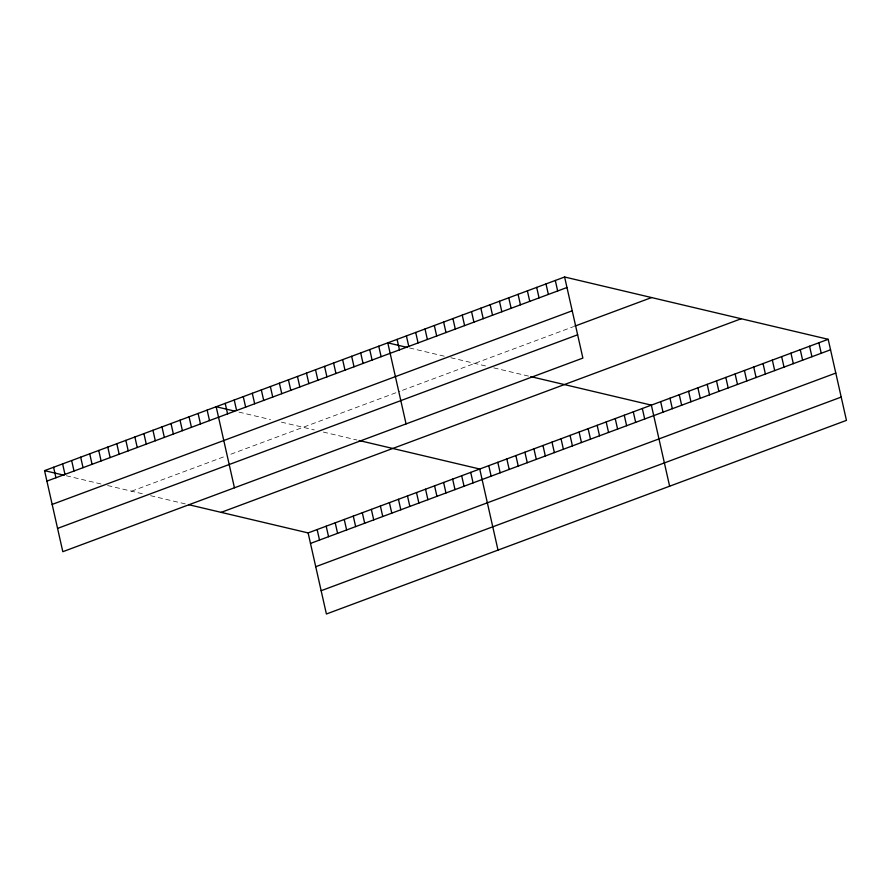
<?xml version="1.0" encoding="UTF-8"?>
<svg xmlns="http://www.w3.org/2000/svg" width="891" height="891" viewBox="0 0 891 891"><rect width="100%" height="100%" fill="white"/><g stroke="black" fill="none" stroke-linecap="round" stroke-linejoin="round"><path stroke-width="0.67" stroke-dasharray="4.46 3.34" d="M131.523 491.186L224.432 456.593M230.892 454.187L399.925 391.26M402.509 390.291L573.648 326.585M409.537 347.98L445.411 356.456M450.846 357.736L485.974 366.045M493.814 367.894L528.53 376.102M239 412.132L270.53 419.583M281.4 422.145L314.345 429.941M323.31 432.057L356.912 439.998M66.29 475.761L101.084 483.991M107.611 485.528L144.966 494.36M150.568 495.686L186.419 504.161"/><path stroke-width="1.34" d="M564.604 277.001L582.881 358.082L62.816 551.696L44.55 470.626L564.604 277.001L828.185 339.304L846.45 420.374L326.396 613.999L308.119 532.918L188.658 504.685M46.911 481.118L566.977 287.503M52.168 504.417L572.222 310.792M574.806 326.151L651.588 297.561M57.57 528.408L577.635 334.793M221.146 512.358L741.201 318.744M308.119 532.918L828.185 339.304M310.48 543.421L830.546 349.795M315.737 566.709L835.791 373.084M321.139 590.711L841.204 397.085M407.354 347.457L387.785 342.835L406.062 423.904M530.78 376.626L651.354 405.127L669.631 486.208M234.656 411.096L216.168 406.73L234.444 487.8M359.151 440.522L479.737 469.022L498.013 550.103M44.55 470.626L64.119 475.248M818.874 342.768L821.235 353.259M809.563 346.231L811.935 356.734M800.263 349.695L802.624 360.198M790.952 353.159L793.324 363.662M781.652 356.623L784.013 367.125M772.341 360.087L774.702 370.589M763.03 363.55L765.402 374.053M753.73 367.014L756.091 377.517M744.419 370.489L746.792 380.98M735.12 373.953L737.481 384.444M725.809 377.416L728.181 387.908M716.509 380.88L718.87 391.372M707.198 384.344L709.559 394.847M697.887 387.808L700.259 398.31M688.587 391.272L690.948 401.774M679.276 394.735L681.648 405.238M669.976 398.199L672.337 408.702M660.665 401.663L663.027 412.165M642.322 408.49L644.694 418.993M633.289 411.854L635.662 422.356M624.257 415.217L626.629 425.72M615.224 418.581L617.597 429.083M606.192 421.944L608.564 432.447M597.159 425.308L599.532 435.81M555.305 280.465L557.666 290.967M588.127 428.671L590.499 439.174M545.994 283.928L548.366 294.431M579.094 432.035L581.467 442.537M536.694 287.403L539.055 297.895M570.062 435.398L572.434 445.901M561.029 438.762L563.402 449.264M527.383 290.867L529.755 301.358M551.997 442.125L554.369 452.617M518.083 294.331L520.444 304.822M542.964 445.489L545.337 455.98M508.772 297.794L511.133 308.286M533.932 448.852L536.304 459.344M499.461 301.258L501.833 311.761M524.899 452.216L527.272 462.707M490.161 304.722L492.523 315.225M515.867 455.579L518.239 466.071M480.85 308.186L483.223 318.688M506.834 458.943L509.207 469.434M471.551 311.65L473.912 322.152M497.802 462.306L500.174 472.798M462.24 315.113L464.601 325.616M488.769 465.659L491.141 476.162M452.929 318.577L455.301 329.08M443.629 322.052L445.99 332.543M470.704 472.386L473.076 482.889M434.318 325.516L436.69 336.007M461.672 475.749L464.044 486.252M425.018 328.979L427.379 339.471M452.639 479.113L455.011 489.616M415.707 332.443L418.079 342.935M443.607 482.476L445.979 492.979M406.407 335.907L408.769 346.399M434.574 485.84L436.946 496.343M397.096 339.371L399.458 349.873M425.542 489.204L427.914 499.706M416.509 492.567L418.881 503.07M378.753 346.198L381.125 356.701M407.477 495.931L409.849 506.433M369.72 349.562L372.093 360.064M398.444 499.294L400.816 509.786M360.688 352.925L363.06 363.417M389.412 502.658L391.784 513.149M351.655 356.289L354.028 366.78M380.379 506.021L382.751 516.513M342.623 359.652L344.995 370.144M371.347 509.385L373.719 519.876M333.59 363.016L335.963 373.507M362.314 512.748L364.686 523.24M324.558 366.379L326.93 376.871M353.281 516.112L355.654 526.603M315.525 369.743L317.898 380.234M344.249 519.475L346.621 529.967M306.493 373.106L308.865 383.598M335.216 522.828L337.589 533.33M297.46 376.459L299.833 386.961M326.184 526.191L328.556 536.694M288.428 379.822L290.8 390.325M317.151 529.555L319.513 540.057M279.395 383.186L281.768 393.688M270.363 386.549L272.735 397.052M261.33 389.913L263.703 400.415M252.298 393.276L254.67 403.779M243.265 396.64L245.638 407.142M234.233 400.003L236.605 410.506M225.2 403.367L227.573 413.87M207.135 410.094L209.508 420.597M198.103 413.457L200.475 423.949M189.07 416.821L191.442 427.312M180.038 420.184L182.41 430.676M171.005 423.548L173.377 434.04M161.973 426.912L164.345 437.403M152.94 430.275L155.312 440.767M143.908 433.639L146.28 444.13M134.875 436.991L137.247 447.494M125.843 440.354L128.215 450.857M116.81 443.718L119.171 454.221M107.778 447.082L110.139 457.584M98.745 450.445L101.106 460.948M89.713 453.809L92.074 464.311M80.68 457.172L83.041 467.675M71.648 460.536L74.009 471.038M62.615 463.899L64.976 474.402M53.583 467.263L55.944 477.765"/></g></svg>
